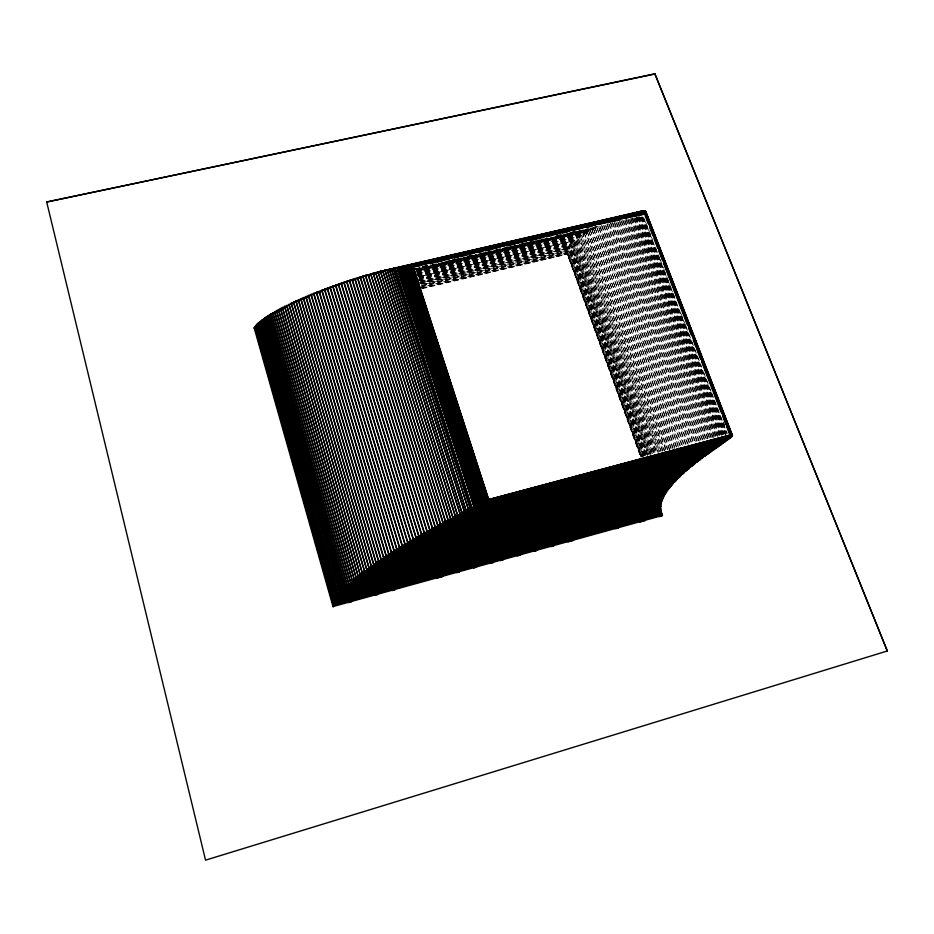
<?xml version="1.0" encoding="UTF-8"?>
<svg xmlns="http://www.w3.org/2000/svg" width="934" height="934" viewBox="0 0 934 934"><rect width="100%" height="100%" fill="white"/><g stroke="black" fill="none" stroke-linecap="round" stroke-linejoin="round"><path stroke-width="0.7" stroke-dasharray="4.67 3.5" d="M643.643 455.687L568.012 246.985L643.97 455.197M641.109 457.088L566.576 251.094L421.829 284.905M644.507 455.909L568.491 246.249L644.845 455.43M645.359 455.885L569.039 245.514L645.779 455.64M645.861 454.718L569.658 244.755L646.702 455.594M566.553 253.581L566.798 252.939L420.977 287.1M646.935 454.893L570.335 243.996L418.595 279.359M647.986 454.835L571.071 243.225L648.406 454.578M648.686 453.62L571.877 242.443L649.527 454.508M649.959 453.772L572.74 241.649L650.788 454.648M651.196 453.679L573.663 240.855L418.957 276.861M652.586 453.807L574.655 240.05L418.304 276.417M653.531 452.558L575.694 239.232L654.372 453.422M654.956 452.453L576.78 238.427L655.796 453.329M656.007 451.18L577.924 237.598L656.859 452.056M658.05 452.441L579.127 236.781L658.458 452.138M659.206 451.157L580.364 235.952L417.405 273.802M660.91 451.239L581.66 235.135L661.26 450.737M662.591 451.134L583.003 234.306L663.012 450.807M643.269 455.208L567.603 247.697L566.389 251.083L641.168 456.633M664.389 451.204L584.38 233.477L417.335 272.226M665.732 449.908L585.793 232.648L666.082 449.406M667.541 449.814L587.252 231.819L416.949 271.315M669.456 449.873L588.747 231.002L416.798 270.86M670.904 448.577L590.276 230.184L416.132 270.533M672.83 448.495L591.829 229.367L417.475 269.763M674.838 448.577L593.417 228.561L415.992 269.657M676.309 447.152L595.016 227.768L415.957 269.226M678.376 447.234L596.651 226.974L589.576 228.608M679.94 445.962L598.297 226.18L680.314 445.46M419.833 282.208L567.767 247.627M567.253 248.409L419.716 282.874L567.253 248.409L643.421 457.065M419.67 283.527L566.985 249.098L642.709 456.808M420.989 283.843L566.775 249.775L642.055 456.516M421.794 284.298L566.634 250.44L641.88 457.053M421.993 285.512L566.331 251.725M421.689 285.641L566.576 251.725L640.841 457.111M421.573 286.259L566.658 252.343L640.701 457.111M420.779 287.8L567.02 253.523L422.086 288.081M421.316 288.314L567.3 254.095L422.623 288.606M417.358 270.416L591.561 230.044M416.564 271.058L589.996 230.861M416.681 271.514L588.478 231.667M416.833 271.957L586.984 232.496M417.008 272.413L585.525 233.313M416.389 273.067L584.112 234.142M417.066 273.347L582.734 234.971M418.362 273.662L581.403 235.788M417.288 274.444L580.107 236.617M417.44 274.9L578.858 237.446M417.323 275.542L577.667 238.263M417.813 275.997L576.523 239.081M418.35 276.441L575.437 239.898M419.611 276.721L574.398 240.703M418.841 277.491L573.418 241.509M419.016 278.04L572.495 242.303M419.121 278.624L571.631 243.085M419.004 279.254L570.826 243.867M418.479 279.99L570.079 244.638M418.455 280.632L569.401 245.408M419.553 281.006L568.794 246.156M420.709 281.368L568.246 246.903M422.553 266.459L428.239 265.139M422.472 266.715L429.57 265.081M452.278 259.815L455.127 259.162M467.899 256.208L474.997 254.562M496.304 249.635L500.554 248.654M521.861 243.716L530.372 241.754M558.777 235.181L561.614 234.527M570.137 232.554L575.811 231.235M422.53 266.855L431.041 264.894M446.627 261.286L455.138 259.313M456.551 258.987L460.801 258.006M467.887 256.36L476.398 254.398M483.485 252.752L486.322 252.098M493.409 250.464L500.496 248.818M501.908 248.491L506.17 247.51M507.582 247.183L511.832 246.191M518.919 244.556L521.756 243.902M527.43 242.583L531.679 241.602M555.777 236.022L561.451 234.714M569.95 232.741L577.037 231.107M594.047 227.172L596.884 226.507M415.338 268.758L430.936 265.139M432.36 264.812L436.61 263.832M443.708 262.185L462.143 257.924M467.806 256.605L476.317 254.643M477.741 254.317L486.24 252.343M487.665 252.017L511.774 246.436M513.186 246.109L521.697 244.136M523.11 243.809L537.295 240.528M538.708 240.201L547.219 238.228M555.73 236.255L562.817 234.621M569.915 232.975L588.35 228.713M594.012 227.394L598.274 226.413M415.443 268.91L436.68 263.995M438.093 263.668L462.155 258.099M463.579 257.772L548.515 238.112M555.602 236.477L588.163 228.935M415.326 269.155L598.017 226.857M415.817 269.459L596.371 227.651M417.253 269.552L594.748 228.433M417.3 269.973L593.137 229.239M723.476 421.97L725.053 426.044M645.931 222.677L652.761 240.353M655.376 247.148L659.579 258.017M660.104 259.383L663.245 267.533M663.77 268.899L669.024 282.488M669.55 283.854L672.69 292.003M673.216 293.369L675.842 300.164M681.084 313.754L685.287 324.635M685.813 325.989L701.551 366.77M703.641 372.211L710.984 391.241M711.51 392.595L727.247 433.376M643.841 217.984L726.979 433.434M642.989 217.33L726.033 432.617M642.417 216.793L726.197 434.041M642.09 217.494L725.765 434.567M641.448 216.98L725.333 434.672M641.121 217.68L724.387 433.843M640.397 217.178L723.908 434.018M639.556 216.525L723.476 434.543M639.3 217.435L722.916 434.73M638.447 216.77L722.496 435.256M638.144 217.715L721.865 435.466M637.292 217.062L721.445 435.991M636.393 216.653L720.242 434.929M636.066 217.353L719.822 435.454M635.645 218.358L719.075 435.734M634.805 217.692L718.141 434.905M634.326 218.731L717.861 436.575M633.486 218.066L717.44 437.1M632.423 217.75L716.086 436.131M632.108 218.451L715.678 436.657M631.01 218.182L714.779 437.03M630.695 218.883L714.358 437.556M630.088 220.004L713.413 437.964M629.247 219.338L713.004 438.49M628.057 219.105L711.521 437.626M627.753 219.794L711.113 438.139M626.539 219.607L710.085 438.606M625.71 218.941L709.677 439.132M624.974 220.144L708.614 439.622M624.671 220.833L707.692 438.782M623.387 220.669L706.618 439.365M622.558 220.004L705.695 438.525M621.764 221.253L705.088 440.428M620.947 220.576L704.178 439.575M620.129 221.848L703.022 440.147M619.312 221.171L702.625 440.661M618.471 222.444L700.967 439.961M617.654 221.778L700.57 440.486M616.802 223.086L699.379 441.093M615.985 222.409L698.982 441.607M614.595 222.362L697.289 440.965M614.303 223.063L696.869 441.385M612.891 223.039L695.678 442.121M612.085 222.362L695.293 442.634M610.684 222.362L693.542 441.934M610.392 223.051L693.156 442.447M609.482 224.417L691.44 441.875M608.676 223.74L691.055 442.389M607.263 223.775L689.806 443.078M606.972 224.464L689.432 443.592M606.073 225.876L688.183 444.304M605.267 225.187L687.809 444.806M603.854 225.246L686.093 444.292M603.574 225.923L685.719 444.794M602.161 226.005L683.968 444.175M601.368 225.327L683.595 444.677M600.48 226.775L682.369 445.425M599.686 226.086L681.995 445.938M596.651 226.974L678.236 445.366M595.016 227.768L676.73 446.779M593.417 228.561L674.698 446.709M591.829 229.367L673.192 448.005M590.276 230.184L671.266 448.075M588.747 231.002L669.818 449.382M587.252 231.819L667.903 449.312M584.38 233.477L664.751 450.713M580.364 235.952L660.058 452.033M574.655 240.05L652.924 453.317M573.663 240.855L652.037 454.566M570.335 243.996L647.776 455.78M566.576 251.094L641.436 456.703"/><path stroke-width="1.4" d="M289.622 304.601L286.785 305.885L364.423 571.246L669.923 487.571L364.423 571.246M291.84 303.527L289.003 304.811L366.63 569.542L671.021 486.217L366.63 569.542M296.954 301.775L291.291 303.095L291.28 303.725L368.895 567.837L672.165 484.851L368.895 567.837M371.207 566.121L673.356 483.497L371.207 566.121L293.615 302.628L293.615 301.997L299.3 300.678M301.682 299.592L295.996 300.911L295.996 301.542L373.565 564.405L674.593 482.131L373.565 564.405M305.5 298.18L298.425 299.814L298.413 300.456L375.982 562.688L675.866 480.765L375.982 562.688M378.433 560.972L677.197 479.399L378.433 560.972L300.888 299.359L300.9 298.728L305.149 297.736M309.084 296.323L303.41 297.642L303.387 298.273L380.932 559.256L678.551 478.033L380.932 559.256M383.477 557.551L679.952 476.679L383.477 557.551L305.932 297.187L305.955 296.557L311.641 295.237M314.198 294.163L308.535 295.471L308.524 296.113L386.046 555.835L681.388 475.313L386.046 555.835M319.661 292.424L311.15 294.397L311.127 295.027L388.649 554.131L682.859 473.958L388.649 554.131M320.899 291.677L313.801 293.323L313.777 293.965L391.288 552.426L684.353 472.616L391.288 552.426M393.961 550.745L685.871 471.273L393.961 550.745L316.451 292.902L316.474 292.26L320.736 291.268M322.008 290.544L319.136 291.84L396.646 549.052L687.412 469.93L396.646 549.052M399.367 547.382L688.977 468.611L399.367 547.382L321.856 290.801L321.891 290.147L328.978 288.513M402.087 545.713L690.553 467.292L402.087 545.713L324.588 289.762L324.623 289.108L330.297 287.8M333.064 286.773L327.379 288.081L327.332 288.734L404.842 544.067L692.152 465.984L404.842 544.067M338.633 285.103L330.134 287.065L330.099 287.719L407.598 542.421L693.752 464.7L407.598 542.421M410.353 540.798L695.375 463.416L410.353 540.798L332.866 286.715L332.901 286.061L341.412 284.099M413.132 539.187L696.986 462.143L413.132 539.187L335.633 285.722L335.68 285.068L344.191 283.107M346.981 282.126L338.458 284.099L338.412 284.753L415.899 537.599L698.609 460.894L415.899 537.599M349.725 281.181L341.237 283.142L341.179 283.796L418.666 536.023L700.231 459.668L418.666 536.023M352.503 280.235L344.004 282.196L343.946 282.85L421.432 534.458L701.843 458.454L421.432 534.458M355.282 279.301L346.759 281.274L346.712 281.928L424.188 532.929L703.454 457.251L424.188 532.929M358.037 278.402L349.514 280.363L349.456 281.029L426.92 531.411L705.053 456.072L426.92 531.411M360.746 277.526L352.246 279.476L352.188 280.142L429.652 529.917L706.641 454.916L429.652 529.917M363.478 276.651L354.967 278.612L354.908 279.278L432.36 528.446L708.206 453.784L432.36 528.446M374.697 273.837L357.664 277.772L357.594 278.437L435.034 526.998L709.747 452.675L435.034 526.998M377.371 272.915L360.337 276.954L360.267 277.62L437.696 525.585L711.276 451.589L437.696 525.585M381.235 271.922L362.976 276.16L362.906 276.814L440.323 524.196L712.77 450.527L440.323 524.196M384.014 271.129L365.591 275.378L365.521 276.044L442.914 522.83L714.23 449.488L442.914 522.83M643.187 211.679L643.514 210.967L370.705 273.919L447.981 520.191L717.055 447.503L447.981 520.191M642.499 211.726L642.826 211.014L373.203 273.218L450.457 518.919L718.409 446.557L450.457 518.919M333.088 606.902L254.071 327.53L254.106 328.126M333.59 605.559L254.667 326.725L333.59 605.559L661.646 514.903L659.801 508.248M334.162 604.205L661.611 513.42L334.162 604.205L255.344 325.908L255.367 326.503M334.827 602.815L661.295 512.357L334.827 602.815L256.091 325.067L256.114 325.662M641.226 211.212L378.06 271.922L455.255 516.467L720.99 444.747L455.255 516.467M335.563 601.403L256.92 324.203L335.563 601.403L661.062 511.272L335.61 601.041M659.906 507.431L660.548 510.606L336.392 599.978L257.831 323.327L260.668 322.674M660.817 509.042L337.291 598.519L660.817 509.042L659.813 506.31M338.283 597.048L259.874 321.529L338.283 597.048L660.793 507.898L338.33 596.674M660.852 506.73L339.346 595.553L660.852 506.73L659.638 503.263M340.501 594.036L262.244 319.661L340.501 594.036L660.992 505.551L340.548 593.662M341.786 592.121L661.19 504.36L341.727 592.506L263.528 318.704L266.377 318.05M343.093 590.568L661.459 503.146L343.035 590.953L264.906 317.735L269.155 316.743M344.483 589.004L661.809 501.908L344.424 589.389L266.342 316.754L270.603 315.762M345.942 587.416L662.229 500.671L345.884 587.801L267.86 315.762L270.708 315.097M395.082 268.642L395.187 267.965L472.032 508.119L395.082 268.642L645.09 211.061L644.764 211.773M347.483 585.816L662.708 499.41L347.425 586.202L269.459 314.746L273.709 313.766M349.106 584.194L663.257 498.137L349.036 584.591L271.117 313.731L275.367 312.738M400.336 267.731L400.441 267.054L477.099 505.644L400.336 267.731L645.452 211.166L645.114 211.878M350.787 582.571L663.876 496.853L350.729 582.956L272.845 312.703L277.106 311.711M352.55 580.925L664.553 495.545L352.48 581.31L274.643 311.664L277.48 310.999M481.36 503.554L404.947 266.482L481.36 503.554L731.684 436.587L732.338 435.734L645.978 212.52M354.383 579.267L665.3 494.238L354.313 579.664L276.511 310.613L280.76 309.621M408.613 266.26L484.769 501.885L408.613 266.26L645.896 211.481L644.997 213.688M409.641 266.272L485.703 501.418L409.641 266.272L645.978 211.703M356.274 577.597L666.105 492.918L356.204 577.994L278.437 309.563L281.286 308.897M410.563 266.318L486.521 500.998L410.563 266.318L645.966 211.96M411.275 267.101L411.392 266.412L487.244 500.636L411.275 267.101L418.374 265.466M412.723 266.727L488.342 500.04L412.723 266.727L645.324 212.975L731.077 434.73L730.645 435.267L726.967 425.752M358.236 575.928L666.981 491.599L358.166 576.325L280.433 308.489L284.695 307.496M413.213 266.937L488.716 499.818L413.213 266.937L644.915 213.396L730.481 434.765L730.049 435.314M360.267 574.235L667.903 490.257L360.197 574.632L282.488 307.426L287.438 306.305M362.357 572.542L668.884 488.914L362.275 572.951L284.601 306.34L289.622 305.231M445.471 521.499L368.171 274.631L445.471 521.499L715.666 448.483L445.635 521.032M452.885 517.681L375.655 272.553L452.885 517.681L719.729 445.635L453.048 517.214M457.578 515.299L380.418 271.315L457.578 515.299L722.204 443.883M460.018 513.688L382.718 270.732L460.018 513.688L723.371 443.066L457.753 514.821M462.038 513.058L384.96 270.195L462.038 513.058L724.48 442.272M464.361 511.517L387.131 269.681L464.361 511.517L725.531 441.513L462.213 512.579M466.253 510.956L389.256 269.202L466.253 510.956L726.512 440.801M468.436 509.497L391.299 268.747L468.436 509.497L728.286 439.47M470.362 508.551L393.284 268.338L470.362 508.551L729.069 438.863M473.993 506.765L397.02 267.626L473.993 506.765L729.979 438.291L731.824 436.423L480.029 504.208L403.535 266.634L480.228 503.73M475.686 505.948L398.771 267.322L475.686 505.948L730.411 437.766M478.605 504.909L402.029 266.82L478.605 504.909L730.972 437.275L477.286 505.166M887.3 650.986L654.874 73.809L46.7 202.013L205.538 860.156L887.3 650.986L654.874 73.809M482.796 502.469L406.267 266.365L482.796 502.469L732.338 435.734M483.73 502.399L407.493 266.295L483.73 502.399L732.454 435.454L645.721 211.306L406.162 266.529M488.05 499.818L412.104 266.54L488.05 499.818L731.567 434.742L645.616 212.415M630.555 214.388L630.87 213.688M633.24 213.617L633.556 212.917M634.513 213.291L634.828 212.578M636.883 212.707L637.21 211.995M637.992 212.462L638.307 211.749M639.031 212.24L639.346 211.539M640 212.065L640.327 211.353M641.74 211.808L642.067 211.096M643.795 211.679L644.121 210.967M644.32 211.703L644.647 210.991L386.279 270.533M644.915 213.396L644.577 214.108L636.054 216.081M660.069 508.54L662.451 515.486L659.287 516.7M727.434 440.112L466.428 510.489M408.497 266.949L645.849 212.252L731.941 434.789L731.509 435.326L724.165 416.342M731.789 435.431L732.221 434.894L486.731 500.507M729.781 438.291L472.219 507.641M732.034 435.758L732.478 435.221L484.968 501.395M333.636 605.197L661.996 514.471M333.134 606.54L662.451 515.486M348.557 602.628L351.371 601.846M375.27 595.238L378.083 594.456M392.14 590.568L394.954 589.798M437.135 578.134L442.763 576.57M456.819 572.682L459.633 571.912M473.69 568.024L476.503 567.242M490.572 563.354L493.374 562.583M500.414 560.634L503.216 559.851M517.284 555.963L520.098 555.193M534.155 551.305L536.968 550.523M551.025 546.635L553.839 545.853M567.895 541.965L573.523 540.412M615.704 528.749L618.518 527.967M639.603 522.141L645.231 520.588M336.438 599.605L660.898 510.162M488.552 499.55L731.077 434.73M487.443 500.145L731.941 434.789M485.902 500.928L732.396 435.034L483.94 501.908M481.559 503.076L732.128 436.05M478.803 504.418L731.439 436.82M261.041 321.214L263.855 319.942M305.932 297.187L308.78 296.533M300.888 299.359L303.713 298.705M293.615 302.628L296.452 301.974M360.197 574.632L282.5 308.045L285.325 307.391M404.831 267.159L411.929 265.525M414.766 264.871L420.452 263.563M431.8 260.936L436.061 259.956M438.898 259.302L444.584 257.982M460.193 254.387L468.716 252.413M488.587 247.825L497.11 245.864M512.731 242.256L521.242 240.283M524.091 239.629L529.765 238.322M541.125 235.695L545.386 234.714M548.223 234.06L553.897 232.753M572.355 228.491L578.029 227.172M593.65 223.576L606.423 220.622M622.044 217.015L630.567 215.053M633.404 214.388L639.078 213.08M409.524 266.961L412.349 266.307M423.662 263.692L427.9 262.711M430.726 262.057L436.388 260.749M454.765 256.511L460.427 255.204M480.216 250.627L488.704 248.666M508.493 244.101L512.731 243.12M515.568 242.466L521.219 241.159M536.77 237.563L545.258 235.602M565.047 231.037L573.534 229.075M576.36 228.421L582.01 227.114M593.323 224.499L597.573 223.518M600.399 222.864L606.049 221.556M621.6 217.972L634.326 215.03M637.151 214.376L642.814 213.069M410.446 267.007L645.639 212.59M433.983 261.859L442.506 259.885M462.377 255.297L470.899 253.324M473.736 252.67L479.411 251.351M486.509 249.717L495.032 247.743M497.869 247.09L503.554 245.782M514.903 243.155L519.164 242.175M522.001 241.509L527.687 240.201M539.035 237.575L551.819 234.621M567.428 231.013L571.69 230.033M574.527 229.379L580.212 228.059M591.572 225.444L595.822 224.452M598.671 223.798L604.345 222.49M622.803 218.217L628.477 216.91M415.432 266.762L421.094 265.443M436.68 261.847L440.941 260.866M443.767 260.201L449.441 258.893M467.864 254.643L473.526 253.324M489.112 249.728L497.624 247.755M517.459 243.167L525.959 241.206M528.796 240.552L534.458 239.244M545.795 236.617L550.044 235.637M552.881 234.983L558.555 233.675M574.141 230.068L582.641 228.106M598.227 224.499L610.988 221.556M613.813 220.903L619.487 219.583M626.574 217.949L635.073 215.987M637.91 215.334L643.573 214.014M430.142 263.692L434.392 262.711M437.24 262.045L442.914 260.738M454.274 258.111L458.536 257.13M461.384 256.465L467.058 255.157M478.418 252.53L482.68 251.538M485.517 250.884L491.202 249.576M506.823 245.957L515.346 243.996M530.967 240.377L543.751 237.423M546.588 236.769L552.263 235.45M562.21 233.15L567.884 231.842M586.354 227.569L592.028 226.262M611.91 221.662L620.433 219.688M335.633 285.722L338.47 285.068M332.866 286.715L335.691 286.061M324.588 289.762L328.838 288.769M321.856 290.801L326.106 289.809M316.451 292.902L319.288 292.237M654.781 74.043L46.7 202.013M645.639 213.232L647.215 217.318M654.057 234.994L655.633 239.069M658.785 247.23L660.373 251.316M674.57 288.034L676.146 292.108M679.298 300.269L680.886 304.356M682.987 309.796L684.564 313.871M708.229 375.071L709.805 379.146M712.969 387.306L714.545 391.393M728.742 428.111L730.318 432.185M646.036 214.33L657.571 244.159M659.147 248.222L662.299 256.36M664.389 261.789L667.016 268.56M668.067 271.269L671.733 280.76M672.784 283.481L695.853 343.128M697.429 347.203L700.57 355.329M702.672 360.757L705.287 367.541M706.337 370.249L710.015 379.741M711.054 382.45L718.398 401.433M719.449 404.142L723.114 413.634M646.048 216.408L649.2 224.569M651.302 230.009L653.928 236.804M654.979 239.524L658.657 249.039M659.708 251.748L679.146 302.056M680.197 304.764L683.875 314.279M684.926 317L687.552 323.806M688.603 326.515L692.281 336.03M693.332 338.75L703.314 364.587M704.89 368.661L708.042 376.822M710.144 382.251L712.782 389.046M713.833 391.766L717.51 401.281M718.561 404.002L725.916 423.032M645.102 215.462L648.243 223.611M649.819 227.686L652.971 235.823M654.01 238.544L657.688 248.035M658.739 250.756L662.404 260.247M663.455 262.968L687.576 325.394M688.627 328.103L691.242 334.886M693.343 340.315L695.97 347.098M697.009 349.818L700.687 359.321M701.738 362.03L721.13 412.244M722.706 416.307L725.858 424.456M726.897 427.165L729.524 433.948M659.719 508.983L660.712 511.715M659.661 509.439L661.646 514.903M378.06 271.922L455.43 516M373.203 273.218L450.62 518.452M370.705 273.919L448.145 519.724M365.591 275.378L443.066 522.375M362.976 276.16L440.474 523.74M360.337 276.954L437.848 525.13M357.664 277.772L435.186 526.554M354.967 278.612L432.5 527.99M352.246 279.476L429.792 529.461M349.514 280.363L427.06 530.956M346.759 281.274L424.316 532.473M344.004 282.196L421.561 534.014M341.237 283.142L418.794 535.579M338.458 284.099L416.027 537.155M335.68 285.068L413.248 538.743M332.901 286.061L410.481 540.354M330.134 287.065L407.714 541.989M327.379 288.081L404.959 543.623M324.623 289.108L402.204 545.281M321.891 290.147L399.472 546.95M319.171 291.198L396.763 548.62M316.474 292.26L394.066 550.313M313.801 293.323L391.393 552.006M311.15 294.397L388.754 553.71M308.535 295.471L386.139 555.415M305.955 296.557L383.57 557.131M303.41 297.642L381.025 558.836M300.9 298.728L378.527 560.563M298.425 299.814L376.063 562.28M295.996 300.911L373.658 563.996M293.615 301.997L371.288 565.712M291.291 303.095L368.977 567.428M289.003 304.18L366.712 569.133M286.785 305.266L364.505 570.837M362.275 572.951L284.601 306.34M358.166 576.325L280.433 308.489M356.204 577.994L278.437 309.563M354.313 579.664L276.511 310.613M352.48 581.31L274.643 311.664M350.729 582.956L272.845 312.703M349.036 584.591L271.117 313.731M347.425 586.202L269.459 314.746M345.884 587.801L267.86 315.762M344.424 589.389L266.342 316.754M343.035 590.953L264.906 317.735M341.727 592.506L263.528 318.704M261.018 320.607L339.346 595.553M337.291 598.519L258.811 322.44L258.835 323.047M336.392 599.978L257.831 323.327M282.488 307.426L282.5 308.045"/></g></svg>
